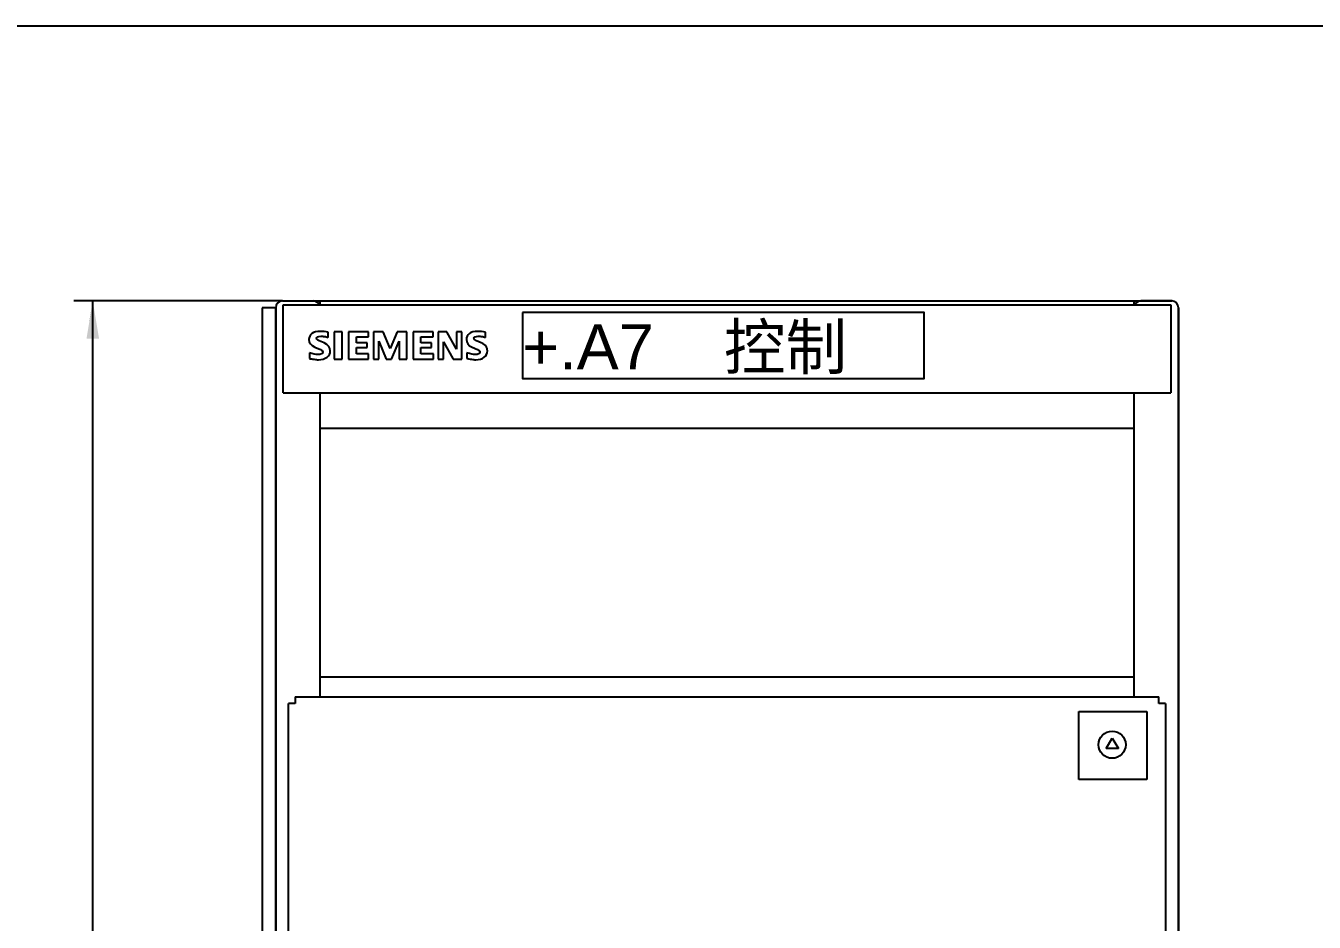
# Model space of a CAD drawing. Header units: inches. Extents: x 0 to 420, y 0 to 297.
# Drawn here: x 38.2 to 106.7, y 249.7 to 297.4 of the extents above; entities that cross this region are included whole.
import ezdxf
from ezdxf.enums import TextEntityAlignment as Align

# ---------------------------------------------------------------- set-up
doc = ezdxf.new("R2010")
doc.units = ezdxf.units.IN
doc.layers.add('Default', color=7, linetype='Continuous')
doc.layers.add('DV1_Default', color=7, linetype='Continuous')
doc.styles.add('SEACAD_arial_ttf', font='arial.ttf', dxfattribs={"height": 0.2})
doc.styles.add('SEACAD_seiso_ttf', font='seiso.ttf', dxfattribs={"height": 2})
doc.dimstyles.new('ISO', dxfattribs={"dimtxt": 2, "dimasz": 2, "dimexe": 1, "dimexo": 0, "dimgap": 1, "dimtad": 1, "dimlfac": 12.5, "dimtxsty": 'SEACAD_seiso_ttf', "dimblk1": '_SE_FILLED', "dimblk2": '_SE_FILLED', "dimsah": 1, "dimcen": 1, "dimclrd": 7, "dimclre": 7, "dimclrt": 7, "dimadec": 0, "dimazin": 0, "dimtfac": 1, "dimtmove": 0, "dimatfit": 3, "dimfxl": 1, "dimtolj": 1, "dimarcsym": 0})

# ---------------------------------------------------------------- blocks, each defined once
blk = doc.blocks.new('SE')
at = {"layer": 'Default', "color": 7, "linetype": 'Continuous', "ltscale": 25.4}
for p, q in [((94.183, 257.32), (94.183, 260.929)), ((94.183, 260.929), (97.793, 260.929)), ((97.793, 260.929), (97.793, 257.32)), ((95.64, 258.964), (95.96, 259.512)), ((95.96, 259.512), (96.285, 258.964)), ((96.285, 258.964), (95.64, 258.964)), ((97.793, 257.32), (94.183, 257.32))]:
    blk.add_line(p, q, dxfattribs=at)
blk.add_circle((95.949, 259.163), 0.722, dxfattribs=at)
at = {"layer": 'DV1_Default', "color": 7, "linetype": 'Continuous', "ltscale": 25.4}
for p, q in [((51.475, 282.384), (50.755, 282.384)), ((50.755, 282.384), (50.755, 107.104)), ((51.475, 282.384), (51.475, 107.104)), ((51.475, 282.384), (51.475, 107.104)), ((51.475, 282.384), (51.475, 107.104)), ((51.475, 282.384), (51.475, 107.104)), ((51.475, 282.384), (51.475, 107.104)), ((51.475, 282.384), (51.475, 123.104)), ((51.475, 107.104), (51.475, 282.384)), ((51.475, 282.384), (51.475, 107.104)), ((51.475, 282.384), (51.475, 107.104)), ((51.475, 282.384), (51.475, 107.104)), ((51.475, 282.384), (51.475, 107.104)), ((51.475, 282.384), (51.475, 107.104)), ((51.475, 282.384), (51.475, 107.104)), ((51.475, 282.384), (51.475, 123.104)), ((51.475, 107.104), (51.475, 282.384)), ((51.475, 282.384), (51.475, 107.104)), ((51.475, 107.104), (51.475, 282.384)), ((51.475, 107.104), (51.475, 282.384)), ((51.475, 107.104), (51.475, 282.384)), ((51.475, 282.384), (51.475, 107.104)), ((51.475, 282.384), (51.475, 107.104)), ((51.475, 282.384), (51.475, 107.104)), ((51.475, 282.384), (51.475, 123.104)), ((51.475, 107.104), (51.475, 282.384)), ((51.475, 282.384), (51.475, 107.104)), ((51.475, 107.104), (51.475, 282.384)), ((51.832, 282.744), (99.117, 282.744)), ((51.835, 282.744), (53.475, 282.744)), ((51.835, 282.744), (53.475, 282.744)), ((51.869, 277.856), (51.869, 282.536)), ((51.869, 282.536), (99.069, 282.536)), ((53.835, 282.744), (97.115, 282.744)), ((53.835, 282.536), (53.835, 282.744)), ((97.115, 282.536), (97.115, 282.744)), ((99.115, 282.744), (97.475, 282.744)), ((99.115, 282.744), (97.475, 282.744)), ((99.069, 282.536), (99.069, 277.856)), ((99.475, 107.104), (99.475, 282.384)), ((99.475, 282.384), (99.475, 279.373)), ((99.475, 282.384), (99.475, 107.104)), ((99.475, 282.384), (99.475, 279.373)), ((99.475, 282.384), (99.475, 279.373)), ((54.261, 280.803), (54.261, 281.081)), ((55.007, 281.097), (54.585, 281.097)), ((54.585, 281.097), (54.585, 279.657)), ((55.007, 279.657), (55.007, 281.097)), ((56.417, 281.097), (55.346, 281.097)), ((55.346, 281.097), (55.346, 279.657)), ((56.417, 280.838), (56.417, 281.097)), ((57.194, 281.097), (56.672, 281.097)), ((56.672, 281.097), (56.672, 279.657)), ((57.564, 280.22), (57.194, 281.097)), ((57.937, 281.097), (57.564, 280.22)), ((58.456, 281.097), (57.937, 281.097)), ((58.456, 279.657), (58.456, 281.097)), ((59.846, 281.097), (58.779, 281.097)), ((58.779, 281.097), (58.779, 279.657)), ((59.846, 280.838), (59.846, 281.097)), ((60.574, 281.097), (60.106, 281.097)), ((60.106, 281.097), (60.106, 279.657)), ((61.092, 280.19), (60.574, 281.097)), ((61.37, 281.097), (61.092, 281.097)), ((61.092, 281.097), (61.092, 280.19)), ((61.37, 279.657), (61.37, 281.097)), ((62.632, 280.803), (62.632, 281.081)), ((53.563, 280.286), (53.857, 280.156)), ((54.052, 280.513), (53.792, 280.628)), ((55.769, 280.513), (55.769, 280.838)), ((55.769, 280.838), (56.417, 280.838)), ((56.334, 280.513), (55.769, 280.513)), ((55.769, 279.927), (55.769, 280.27)), ((55.769, 280.27), (56.334, 280.27)), ((56.334, 280.27), (56.334, 280.513)), ((56.95, 279.657), (56.95, 280.609)), ((56.95, 280.609), (57.355, 279.657)), ((57.628, 279.657), (58.036, 280.609)), ((58.036, 280.609), (58.036, 279.657)), ((59.198, 280.513), (59.198, 280.838)), ((59.198, 280.838), (59.846, 280.838)), ((59.767, 280.513), (59.198, 280.513)), ((59.198, 279.927), (59.198, 280.27)), ((59.198, 280.27), (59.767, 280.27)), ((59.767, 280.27), (59.767, 280.513)), ((60.399, 279.657), (60.399, 280.575)), ((60.399, 280.575), (60.916, 279.657)), ((61.923, 280.286), (62.212, 280.156)), ((62.406, 280.513), (62.147, 280.628)), ((53.274, 279.981), (53.274, 279.687)), ((54.585, 279.657), (55.007, 279.657)), ((55.346, 279.657), (56.417, 279.657)), ((56.417, 279.927), (55.769, 279.927)), ((56.417, 279.657), (56.417, 279.927)), ((56.672, 279.657), (56.95, 279.657)), ((57.355, 279.657), (57.628, 279.657)), ((58.036, 279.657), (58.456, 279.657)), ((58.779, 279.657), (59.865, 279.657)), ((59.865, 279.927), (59.198, 279.927)), ((59.865, 279.657), (59.865, 279.927)), ((60.106, 279.657), (60.399, 279.657)), ((60.916, 279.657), (61.37, 279.657)), ((61.629, 279.981), (61.629, 279.687)), ((51.869, 277.856), (99.069, 277.856)), ((53.835, 261.704), (53.835, 277.856)), ((97.115, 261.704), (97.115, 277.856)), ((53.835, 275.989), (97.115, 275.989)), ((51.475, 107.104), (51.475, 266.384)), ((51.475, 107.104), (51.475, 266.384)), ((51.475, 107.104), (51.475, 266.384)), ((51.475, 107.104), (51.475, 266.384)), ((51.475, 107.104), (51.475, 266.384)), ((51.475, 107.104), (51.475, 266.384)), ((51.475, 107.104), (51.475, 266.384)), ((51.475, 107.104), (51.475, 266.384)), ((51.475, 107.104), (51.475, 266.384)), ((51.475, 107.104), (51.475, 266.384)), ((51.475, 107.104), (51.475, 266.384)), ((51.475, 107.104), (51.475, 266.384)), ((51.475, 107.104), (51.475, 266.384)), ((51.475, 107.104), (51.475, 266.384)), ((51.475, 107.104), (51.475, 266.384)), ((51.475, 107.104), (51.475, 266.384)), ((51.475, 107.104), (51.475, 266.384)), ((51.475, 107.104), (51.475, 266.384)), ((51.475, 107.104), (51.475, 266.384)), ((99.475, 107.104), (99.475, 266.384)), ((53.835, 262.774), (97.115, 262.774)), ((52.515, 261.344), (52.155, 261.344)), ((52.155, 112.144), (52.155, 261.344)), ((52.515, 261.704), (52.515, 261.344)), ((52.515, 261.704), (98.435, 261.704)), ((98.435, 261.344), (98.435, 261.704)), ((98.795, 261.344), (98.435, 261.344)), ((98.795, 261.344), (98.795, 112.144))]:
    blk.add_line(p, q, dxfattribs=at)
blk.add_lwpolyline([(64.589, 282.132), (64.589, 278.619), (85.953, 278.619), (85.953, 282.132), (64.589, 282.132)], dxfattribs=at)
for centre, start, end in [((51.835, 282.384), 90, 180), ((51.835, 282.384), 90, 180), ((53.475, 282.384), 24.95833, 90), ((53.475, 282.384), 24.95833, 90), ((97.475, 282.384), 90, 155.04167), ((97.475, 282.384), 90, 155.04167), ((99.115, 282.384), 0, 90), ((99.115, 282.384), 0, 90)]:
    blk.add_arc(centre, 0.36, start, end, dxfattribs=at)
for points, knots in [([(53.404, 281.011), (53.294, 280.933), (53.24, 280.826), (53.24, 280.689), (53.24, 280.521), (53.348, 280.387), (53.563, 280.286)], [0, 0, 0, 0, 0.403683, 0.403683, 0.403683, 1, 1, 1, 1]), ([(54.261, 281.081), (54.131, 281.111), (53.992, 281.127), (53.842, 281.127), (53.659, 281.127), (53.513, 281.088), (53.404, 281.011)], [0, 0, 0, 0, 0.475386, 0.475386, 0.475386, 1, 1, 1, 1]), ([(61.772, 281.011), (61.667, 280.933), (61.614, 280.826), (61.614, 280.689), (61.614, 280.516), (61.717, 280.382), (61.923, 280.286)], [0, 0, 0, 0, 0.404744, 0.404744, 0.404744, 1, 1, 1, 1]), ([(62.632, 281.081), (62.487, 281.111), (62.347, 281.127), (62.213, 281.127), (62.024, 281.127), (61.878, 281.088), (61.772, 281.011)], [0, 0, 0, 0, 0.473229, 0.473229, 0.473229, 1, 1, 1, 1]), ([(53.274, 279.687), (53.35, 279.672), (53.433, 279.657), (53.524, 279.643), (53.614, 279.629), (53.687, 279.622), (53.743, 279.622), (53.936, 279.622), (54.09, 279.665), (54.204, 279.751), (54.318, 279.838), (54.375, 279.951), (54.375, 280.09), (54.375, 280.271), (54.267, 280.412), (54.052, 280.513)], [0, 0, 0, 0, 0.526228, 0.526228, 0.526228, 0.984525, 0.984525, 0.984525, 0.98961, 0.98961, 0.98961, 0.993829, 0.993829, 0.993829, 1, 1, 1, 1]), ([(53.678, 280.688), (53.657, 280.706), (53.647, 280.73), (53.647, 280.758), (53.647, 280.831), (53.722, 280.868), (53.872, 280.868), (53.944, 280.868), (54.009, 280.863), (54.069, 280.855)], [0, 0, 0, 0, 0.207098, 0.207098, 0.207098, 0.997947, 0.997947, 0.997947, 1, 1, 1, 1]), ([(62.147, 280.628), (62.061, 280.668), (62.017, 280.712), (62.017, 280.758), (62.017, 280.831), (62.094, 280.868), (62.247, 280.868), (62.315, 280.868), (62.38, 280.863), (62.439, 280.855)], [0, 0, 0, 0, 0.393505, 0.393505, 0.393505, 0.997995, 0.997995, 0.997995, 1, 1, 1, 1]), ([(62.563, 279.748), (62.674, 279.831), (62.73, 279.946), (62.73, 280.09), (62.73, 280.182), (62.705, 280.263), (62.653, 280.335)], [0, 0, 0, 0, 0.60814, 0.60814, 0.60814, 1, 1, 1, 1]), ([(53.857, 280.156), (53.933, 280.128), (53.972, 280.084), (53.972, 280.026), (53.972, 279.94), (53.885, 279.897), (53.712, 279.897), (53.603, 279.897), (53.457, 279.925), (53.274, 279.981)], [0, 0, 0, 0, 0.354975, 0.354975, 0.354975, 0.995347, 0.995347, 0.995347, 1, 1, 1, 1]), ([(62.212, 280.156), (62.26, 280.128), (62.291, 280.107), (62.305, 280.093), (62.319, 280.079), (62.326, 280.057), (62.326, 280.026), (62.326, 279.94), (62.245, 279.897), (62.083, 279.897), (61.983, 279.897), (61.832, 279.925), (61.629, 279.981)], [0, 0, 0, 0, 0.600141, 0.600141, 0.600141, 0.99168, 0.99168, 0.99168, 0.995195, 0.995195, 0.995195, 1, 1, 1, 1]), ([(61.879, 279.645), (61.976, 279.63), (62.055, 279.622), (62.113, 279.622), (62.301, 279.622), (62.451, 279.664), (62.563, 279.748)], [0, 0, 0, 0, 0.327653, 0.327653, 0.327653, 1, 1, 1, 1])]:
    blk.add_open_spline(points, degree=3, knots=knots, dxfattribs=at)
for points in [[(53.792, 280.628), (53.736, 280.65), (53.698, 280.671), (53.678, 280.688)], [(54.069, 280.855), (54.128, 280.845), (54.192, 280.828), (54.261, 280.803)], [(62.653, 280.335), (62.601, 280.405), (62.518, 280.465), (62.406, 280.513)], [(62.439, 280.855), (62.499, 280.845), (62.563, 280.828), (62.632, 280.803)], [(61.629, 279.687), (61.698, 279.674), (61.781, 279.66), (61.879, 279.645)]]:
    blk.add_open_spline(points, degree=3, dxfattribs=at)
at = {"layer": 'DV1_Default', "color": 7, "linetype": 'Continuous', "ltscale": 25.4, "style": 'SEACAD_arial_ttf'}
blk.add_text('+.A7    控制', height=2.4, dxfattribs=at).set_placement((64.589, 281.507), align=Align.TOP_LEFT)
blk = doc.blocks.new('DMBLK81')
at = {"layer": 'Default', "linetype": 'Continuous', "ltscale": 25.4}
for points in [[(41.414, 280.744), (42.081, 280.744), (41.747, 282.744)], [(41.414, 108.744), (41.747, 106.744), (42.081, 108.744)]]:
    blk.add_hatch(color=7, dxfattribs=at).paths.add_polyline_path(points)
at = {"layer": 'Default', "color": 7, "linetype": 'Continuous', "ltscale": 25.4}
for p, q in [((51.832, 282.744), (40.747, 282.744)), ((41.747, 106.744), (41.747, 282.744)), ((53.835, 106.744), (40.747, 106.744))]:
    blk.add_line(p, q, dxfattribs=at)
at = {"layer": 'Default', "color": 7, "linetype": 'Continuous', "lineweight": 13, "ltscale": 25.4, "const_width": 0.00015}
for points in [[(41.414, 280.744), (41.747, 282.744), (42.081, 280.744), (41.414, 280.744)], [(41.414, 108.744), (41.747, 106.744), (42.081, 108.744), (41.414, 108.744)]]:
    blk.add_lwpolyline(points, close=True, dxfattribs=at)
at = {"layer": 'Default', "color": 7, "linetype": 'Continuous', "ltscale": 25.4, "style": 'SEACAD_seiso_ttf'}
blk.add_text('2200', height=2, rotation=90, dxfattribs=at).set_placement((39.247, 192.335), align=Align.TOP_LEFT)
blk = doc.blocks.new('_SE_FILLED')
blk.add_line((0, 0), (-1, 0))
blk.add_solid([(0, 0), (-1, -0.1665), (-1, 0.1665), (0, 0)])

msp = doc.modelspace()

# ---------------------------------------------------------------- linework, layer by layer
at = {"layer": 'Default', "color": 7, "linetype": 'Continuous', "ltscale": 25.4}
msp.add_line((0.47937, 297.36635), (420.37585, 297.36635), dxfattribs=at)

# ---------------------------------------------------------------- block references
at = {"layer": 'Default'}
msp.add_blockref('SE', (0, 0), dxfattribs=at)

# ---------------------------------------------------------------- dimensions: what is measured, and where the dimension line sits
at = {"layer": 'Default', "color": 7, "linetype": 'Continuous', "ltscale": 25.4}
dim = msp.add_linear_dim(base=(41.74741, 282.74414), p1=(53.83454, 106.74415), p2=(51.83197, 282.74414), angle=90, text='\\A1;<>', dimstyle='ISO', dxfattribs=at)
dim.commit()
dim.dimension.update_dxf_attribs({"geometry": 'DMBLK81', "text_midpoint": (41.74741, 194.74414), "dimtype": 160})

doc.saveas('drawing.dxf')
